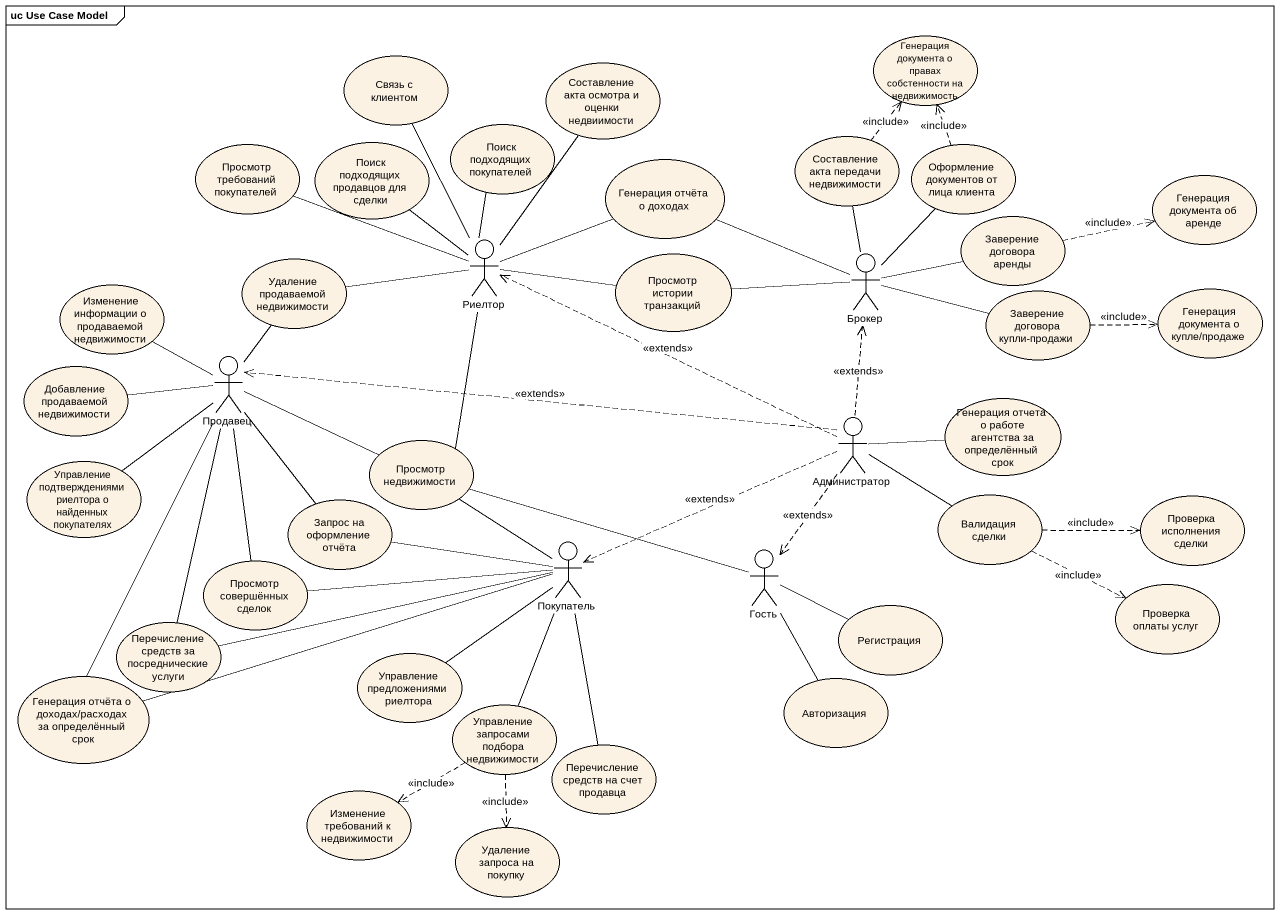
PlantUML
@startuml
mainframe uc Use Case Model
usecase "Генерация документа о правах собстенности на недвижимость" as Генерация_документа_о
usecase "Связь с клиентом" as Связь_с_клиентом
usecase "Составление акта осмотра и оценки недвиимости" as Составление_акта_осмотра_и
usecase "Поиск подходящих покупателей" as Поиск_подходящих_покупателей
usecase "Составление акта передачи недвижимости" as Составление_акта_передачи
usecase "Просмотр требований покупателей" as Просмотр_требований
usecase "Поиск подходящих продавцов для сделки" as Поиск_подходящих_продавцов
usecase "Генерация отчёта о доходах" as Генерация_отчёта_о_доходах
usecase "Оформление документов от лица клиента" as Оформление_документов_от
usecase "Генерация документа об аренде" as Генерация_документа_об
usecase "Заверение договора аренды" as Заверение_договора_аренды
usecase "Удаление продаваемой недвижимости" as Удаление_продаваемой
actor Риелтор
usecase "Просмотр истории транзакций" as Просмотр_истории_транзакций
actor Брокер
usecase "Изменение информации о продаваемой недвижимости" as Изменение_информации_о
usecase "Заверение договора купли-продажи" as Заверение_договора_купли
usecase "Генерация документа о купле/продаже" as Генерация_документа_о_купле
actor Продавец
usecase "Добавление продаваемой недвижимости" as Добавление_продаваемой
usecase "Генерация отчета о работе агентства за определённый срок" as Генерация_отчета_о_работе
usecase "Просмотр недвижимости" as Просмотр_недвижимости
actor Администратор
usecase "Управление подтверждениями риелтора о найденных покупателях" as Управление_подтверждениями
usecase "Валидация сделки" as Валидация_сделки
usecase "Проверка исполнения сделки" as Проверка_исполнения_сделки
usecase "Запрос на оформление отчёта" as Запрос_на_оформление_отчёта
actor Покупатель
usecase "Просмотр совершённых сделок" as Просмотр_совершённых_сделок
actor Гость
usecase "Проверка оплаты услуг" as Проверка_оплаты_услуг
usecase "Перечисление средств за посреднические услуги" as Перечисление_средств_за
usecase Регистрация
usecase "Генерация отчёта о доходах/расходах за определённый срок" as Генерация_отчёта_о_доходах_2
usecase "Управление предложениями риелтора" as Управление_предложениями
usecase Авторизация
usecase "Управление запросами подбора недвижимости" as Управление_запросами
usecase "Перечисление средств на счет продавца" as Перечисление_средств_на
usecase "Изменение требований к недвижимости" as Изменение_требований_к
usecase "Удаление запроса на покупку" as Удаление_запроса_на_покупку
Составление_акта_передачи .up.> Генерация_документа_о : <<include>>
Оформление_документов_от .up.> Генерация_документа_о : <<include>>
Заверение_договора_аренды .right.> Генерация_документа_об : <<include>>
Удаление_продаваемой -right- Риелтор
Риелтор -up- Связь_с_клиентом
Риелтор -up- Составление_акта_осмотра_и
Риелтор -up- Поиск_подходящих_покупателей
Риелтор -left- Просмотр_требований
Риелтор -up- Поиск_подходящих_продавцов
Риелтор -right- Генерация_отчёта_о_доходах
Риелтор -right- Просмотр_истории_транзакций
Риелтор -- Просмотр_недвижимости
Брокер -up- Составление_акта_передачи
Брокер -left- Генерация_отчёта_о_доходах
Брокер -up- Оформление_документов_от
Брокер -right- Заверение_договора_аренды
Брокер -left- Просмотр_истории_транзакций
Брокер -right- Заверение_договора_купли
Заверение_договора_купли .right.> Генерация_документа_о_купле : <<include>>
Продавец -up- Удаление_продаваемой
Продавец -up- Изменение_информации_о
Продавец -left- Добавление_продаваемой
Продавец -right- Просмотр_недвижимости
Продавец -- Управление_подтверждениями
Продавец -- Запрос_на_оформление_отчёта
Продавец -- Просмотр_совершённых_сделок
Продавец -- Перечисление_средств_за
Продавец -- Генерация_отчёта_о_доходах_2
Администратор .left.> Риелтор : <<extends>>
Администратор .up.> Брокер : <<extends>>
Администратор .left.> Продавец : <<extends>>
Администратор -right- Генерация_отчета_о_работе
Администратор -right- Валидация_сделки
Администратор .left.> Покупатель : <<extends>>
Администратор ..> Гость : <<extends>>
Валидация_сделки .right.> Проверка_исполнения_сделки : <<include>>
Валидация_сделки .right.> Проверка_оплаты_услуг : <<include>>
Покупатель -up- Просмотр_недвижимости
Покупатель -left- Запрос_на_оформление_отчёта
Покупатель -left- Просмотр_совершённых_сделок
Покупатель -left- Перечисление_средств_за
Покупатель -left- Генерация_отчёта_о_доходах_2
Покупатель -- Управление_предложениями
Покупатель -- Управление_запросами
Покупатель -- Перечисление_средств_на
Гость -left- Просмотр_недвижимости
Гость -right- Регистрация
Гость -- Авторизация
Управление_запросами .left.> Изменение_требований_к : <<include>>
Управление_запросами ..> Удаление_запроса_на_покупку : <<include>>
@enduml
